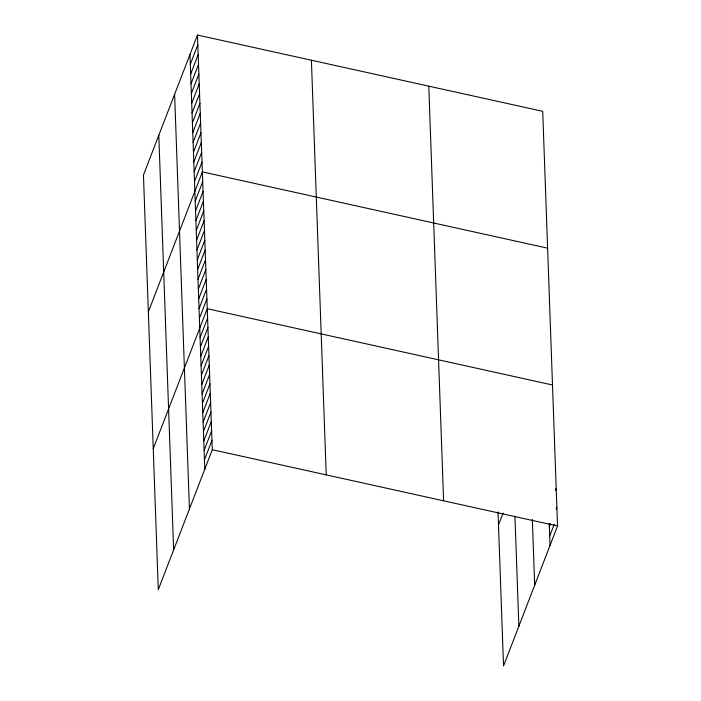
<?xml version="1.0" encoding="UTF-8"?>
<svg xmlns="http://www.w3.org/2000/svg" width="701" height="701" viewBox="0 0 701 701"><rect width="100%" height="100%" fill="white"/><g stroke="black" fill="none" stroke-linecap="round" stroke-linejoin="round"><path stroke-width="1.05" d="M197.472 35.05L143.46 175.013L158.286 589.672L212.298 449.709L197.472 35.05L542.714 111.328L557.54 525.987L503.528 665.95L498.025 511.932M190.313 64.29L197.822 44.82M190.654 74.061L198.173 54.599M191.005 83.84L198.514 64.369M191.355 93.61L198.865 74.148M191.706 103.38L199.215 83.918M192.056 113.159L199.566 93.697M192.407 122.929L199.916 103.468M192.757 132.708L200.267 113.247M193.108 142.478L200.617 123.017M193.458 152.257L200.968 132.787M193.8 162.027L201.31 142.566M194.151 171.798L201.66 152.336M194.501 181.577L202.011 162.115M148.349 311.857L202.361 171.885L547.604 248.163M195.202 201.126L202.712 181.664M195.553 210.896L203.062 191.434M195.903 220.675L203.413 201.205M196.254 230.445L203.763 210.983M196.595 240.224L204.114 220.754M196.946 249.994L204.455 230.533M197.296 259.764L204.806 240.303M197.647 269.543L205.156 250.082M197.997 279.313L205.507 259.852M198.348 289.092L205.857 269.631M198.698 298.863L206.208 279.401M199.049 308.642L206.558 289.171M199.391 318.412L206.909 298.95M153.247 448.693L207.251 308.72L552.502 384.998M200.083 337.584L207.592 318.123M200.416 346.986L207.925 327.525M200.749 356.38L208.258 336.918M201.091 365.782L208.6 346.32M201.424 375.184L208.933 355.714M201.757 384.577L209.275 365.116M202.098 393.98L209.608 374.518M202.431 403.382L209.941 383.911M202.764 412.775L210.282 393.314M203.106 422.177L210.615 402.716M203.439 431.571L210.948 412.109M203.781 440.973L211.29 421.511M204.114 450.375L211.623 430.905M204.447 459.768L211.956 440.307M498.49 524.97L503.09 513.036M555.446 490.332L556.191 488.387M549.356 526.653L550.487 523.726M556.112 509.128L556.866 507.182M549.689 536.046L554.202 524.366M212.298 449.709L557.54 525.987M549.242 523.516L550.031 545.448M532.331 519.423L534.688 585.212M514.955 516.532L518.871 626.186M428.784 86.153L443.61 500.812M311.402 60.225L326.228 474.875M189.962 54.512L204.788 469.171M174.619 94.276L189.436 508.935M158.803 135.249L173.629 549.908"/></g></svg>
